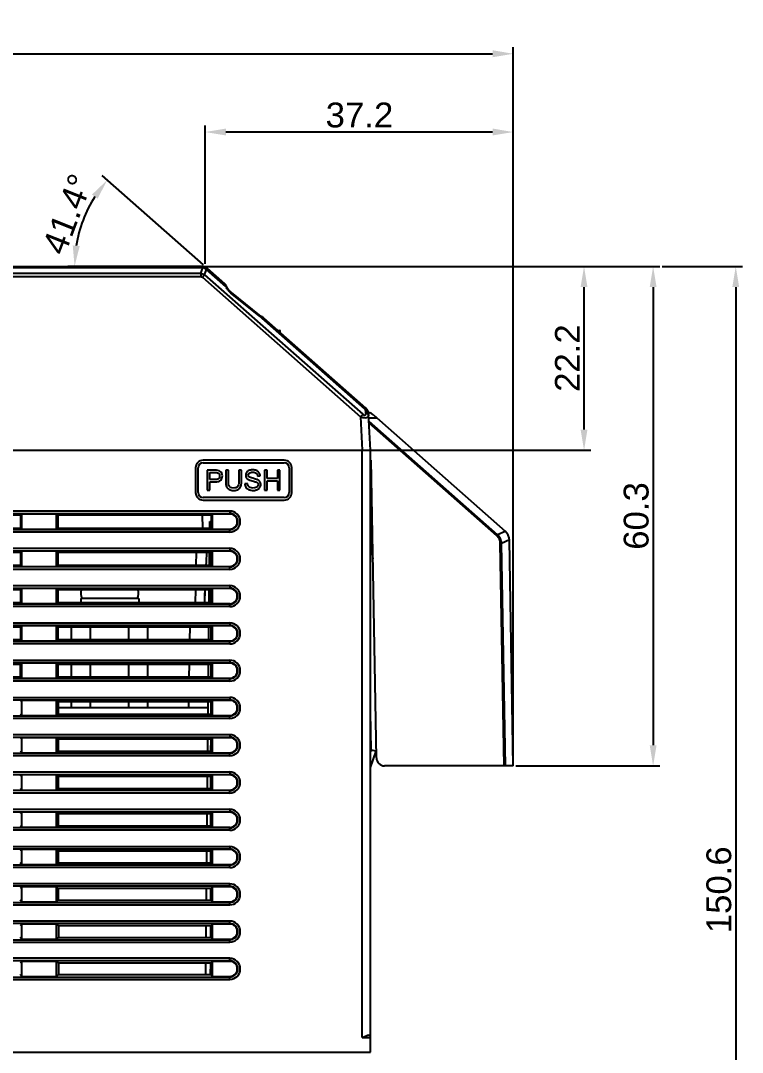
# Model space of a CAD drawing. Header units: millimetres. Extents: x 509 to 2357, y -197 to 647.
# Drawn here: x 2110.2 to 2197.4, y -30.8 to 93.7 of the extents above; entities that cross this region are included whole.
import ezdxf

# ---------------------------------------------------------------- set-up
doc = ezdxf.new("R2010")
doc.units = ezdxf.units.MM
doc.header["$PDMODE"] = 3
doc.header["$PDSIZE"] = 0.7
doc.layers.get('Defpoints').update_dxf_attribs({"linetype": 'CONTINUOUS'})
for name, color, linetype in [('2EDGK-7_5-02DXF_CONTINUOUS_LINE', 7, 'CONTINUOUS'), ('CASE_BODY_55DXF_CONTINUOUS_LINE', 7, 'CONTINUOUS'), ('COVER_TERMINDXF_CONTINUOUS_LINE', 7, 'CONTINUOUS'), ('COVER_TOP_55DXF_CONTINUOUS_LINE', 7, 'CONTINUOUS'), ('Dim', 1, 'CONTINUOUS'), ('PH_M4X15_DXF_CONTINUOUS_LINE', 7, 'CONTINUOUS'), ('S_WASHER_M4_DXF_CONTINUOUS_LINE', 7, 'CONTINUOUS'), ('SUPPORT-M5M4DXF_CONTINUOUS_LINE', 7, 'CONTINUOUS')]:
    doc.layers.add(name, color=color, linetype=linetype)
doc.styles.add('OMI-1', font='arial.ttf', dxfattribs={"oblique": 1, "height": 3})
doc.dimstyles.new('1', dxfattribs={"dimtxt": 5, "dimasz": 2.5, "dimexe": 0.8, "dimexo": 0.3, "dimgap": 0.5, "dimtad": 1, "dimtoh": 1, "dimdec": 1, "dimzin": 0, "dimdsep": 46, "dimtxsty": 'OMI-1', "dimcen": 0, "dimclrd": 256, "dimclre": 256, "dimclrt": 256, "dimadec": 0, "dimazin": 0, "dimtfac": 0.8, "dimtdec": 1, "dimtix": 1, "dimtmove": 0, "dimatfit": 3, "dimfxl": 1, "dimtolj": 1, "dimtzin": 0, "dimarcsym": 0})

# ---------------------------------------------------------------- blocks, each defined once
blk = doc.blocks.new('*D4110')
at = {"layer": 'Defpoints', "color": 0}
for p in [(2132.12, 64.05), (2178.25, 64.05), (2151.47, 41.85)]:
    blk.add_point(p, dxfattribs=at)
at = {"layer": 'Dim', "lineweight": -2}
for p, q in [((2132.42, 64.05), (2179.05, 64.05)), ((2178.25, 44.35), (2178.25, 61.55)), ((2151.77, 41.85), (2179.05, 41.85))]:
    blk.add_line(p, q, dxfattribs=at)
at = {"layer": 'Dim'}
for points in [[(2178.66, 61.55), (2177.83, 61.55), (2178.25, 64.05)], [(2177.83, 44.35), (2178.66, 44.35), (2178.25, 41.85)]]:
    blk.add_solid(points, dxfattribs=at)
at = {"layer": 'Dim', "insert": (2176.24, 52.95), "char_height": 3, "attachment_point": 5, "rotation": 90, "style": 'OMI-1'}
blk.add_mtext('\\A1;22.2', dxfattribs=at)
blk = doc.blocks.new('*D4111')
at = {"layer": 'Defpoints', "color": 0}
for p in [(2171.61, 64.05), (2169.71, 3.75), (2186.59, 3.75)]:
    blk.add_point(p, dxfattribs=at)
at = {"layer": 'Dim', "lineweight": -2}
for p, q in [((2171.91, 64.05), (2187.39, 64.05)), ((2186.59, 61.55), (2186.59, 6.25)), ((2170.01, 3.75), (2187.39, 3.75))]:
    blk.add_line(p, q, dxfattribs=at)
at = {"layer": 'Dim'}
for points in [[(2187.01, 61.55), (2186.18, 61.55), (2186.59, 64.05)], [(2186.18, 6.25), (2187.01, 6.25), (2186.59, 3.75)]]:
    blk.add_solid(points, dxfattribs=at)
at = {"layer": 'Dim', "insert": (2184.56, 33.9), "char_height": 3, "attachment_point": 5, "rotation": 90, "style": 'OMI-1'}
blk.add_mtext('\\A1;60.3', dxfattribs=at)
blk = doc.blocks.new('*D4112')
at = {"layer": 'Defpoints', "color": 0}
for p in [(2187.39, 64.05), (2187.39, -86.5), (2196.57, -86.5)]:
    blk.add_point(p, dxfattribs=at)
at = {"layer": 'Dim', "lineweight": -2}
for p, q in [((2187.69, 64.05), (2197.37, 64.05)), ((2196.57, 61.55), (2196.57, -84)), ((2187.69, -86.5), (2197.37, -86.5))]:
    blk.add_line(p, q, dxfattribs=at)
at = {"layer": 'Dim'}
for points in [[(2196.98, 61.55), (2196.15, 61.55), (2196.57, 64.05)], [(2196.15, -84), (2196.98, -84), (2196.57, -86.5)]]:
    blk.add_solid(points, dxfattribs=at)
at = {"layer": 'Dim', "insert": (2194.54, -11.22), "char_height": 3, "attachment_point": 5, "rotation": 90, "style": 'OMI-1'}
blk.add_mtext('\\A1;150.6', dxfattribs=at)
blk = doc.blocks.new('*D4126')
at = {"layer": 'Defpoints', "color": 0}
for p in [(2169.71, 89.72), (1978.17, 41.85), (2169.71, 3.75)]:
    blk.add_point(p, dxfattribs=at)
at = {"layer": 'Dim', "lineweight": -2}
for p, q in [((1978.17, 42.15), (1978.17, 90.52)), ((1980.67, 89.72), (2167.21, 89.72)), ((2169.71, 4.05), (2169.71, 90.52))]:
    blk.add_line(p, q, dxfattribs=at)
at = {"layer": 'Dim'}
for points in [[(1980.67, 90.14), (1980.67, 89.3), (1978.17, 89.72)], [(2167.21, 89.3), (2167.21, 90.14), (2169.71, 89.72)]]:
    blk.add_solid(points, dxfattribs=at)
at = {"layer": 'Dim', "insert": (2073.94, 91.75), "char_height": 3, "attachment_point": 5, "style": 'OMI-1'}
blk.add_mtext('\\A1;191.5', dxfattribs=at)
blk = doc.blocks.new('*D4128')
at = {"layer": 'Defpoints', "color": 0}
for p in [(2118.53, 71.36), (2132.78, 63.8), (2141.28, 64.05), (2177.69, 64.05), (2151.9, 46.93)]:
    blk.add_point(p, dxfattribs=at)
at = {"layer": 'Dim', "lineweight": -2}
for p, q in [((2132.28, 64.25), (2120.08, 75.01)), ((2132.2, 64.05), (2115.93, 64.05))]:
    blk.add_line(p, q, dxfattribs=at)
blk.add_arc((2132.5, 64.05), 15.77, 147.6676, 170.9064, dxfattribs=at)
at = {"layer": 'Dim'}
for points in [[(2119.51, 72.23), (2118.84, 72.73), (2120.68, 74.48)], [(2116.51, 66.58), (2117.35, 66.51), (2116.73, 64.05)]]:
    blk.add_solid(points, dxfattribs=at)
at = {"layer": 'Dim', "insert": (2115.86, 70.34), "char_height": 3, "attachment_point": 5, "rotation": 69.287, "style": 'OMI-1'}
blk.add_mtext('\\A1;41.4%%d', dxfattribs=at)
blk = doc.blocks.new('*D4129')
at = {"layer": 'Defpoints', "color": 0}
for p in [(2132.5, 80.27), (2169.71, 76.85), (2132.5, 64.05)]:
    blk.add_point(p, dxfattribs=at)
at = {"layer": 'Dim', "lineweight": -2}
for p, q in [((2132.5, 64.35), (2132.5, 81.07)), ((2169.71, 77.15), (2169.71, 81.07)), ((2167.21, 80.27), (2135, 80.27))]:
    blk.add_line(p, q, dxfattribs=at)
at = {"layer": 'Dim'}
for points in [[(2135, 80.69), (2135, 79.86), (2132.5, 80.27)], [(2167.21, 79.86), (2167.21, 80.69), (2169.71, 80.27)]]:
    blk.add_solid(points, dxfattribs=at)
at = {"layer": 'Dim', "insert": (2151.1, 82.31), "char_height": 3, "attachment_point": 5, "style": 'OMI-1'}
blk.add_mtext('\\A1;37.2', dxfattribs=at)

msp = doc.modelspace()

# ---------------------------------------------------------------- linework, layer by layer
at = {"layer": '2EDGK-7_5-02DXF_CONTINUOUS_LINE', "color": 7, "linetype": 'Continuous'}
for p, q in [((2141.24, 56.36), (2141.49, 56.31)), ((2141.57, 56.05), (2141.57, 56.22))]:
    msp.add_line(p, q, dxfattribs=at)
msp.add_arc((2141.47, 56.22), 0.1, 0, 80, dxfattribs=at)
at = {"layer": 'CASE_BODY_55DXF_CONTINUOUS_LINE', "color": 7, "linetype": 'Continuous'}
for p, q in [((1978.47, 41.85), (2152.47, 41.85)), ((2151.47, -29.05), (2151.47, 41.85)), ((2152.47, -30.8), (2152.47, 41.85)), ((2142.05, 40.65), (2132.25, 40.65)), ((2132.25, 40.35), (2142.05, 40.35)), ((2131.35, 39.75), (2131.35, 36.75)), ((2131.65, 36.75), (2131.65, 39.75)), ((2133.65, 39.45), (2132.75, 39.45)), ((2132.75, 39.45), (2132.75, 37.05)), ((2133.07, 39.17), (2133.68, 39.17)), ((2133.07, 38.31), (2133.07, 39.17)), ((2135.31, 39.45), (2134.99, 39.45)), ((2134.99, 39.45), (2134.99, 38.06)), ((2135.31, 38.07), (2135.31, 39.45)), ((2136.88, 39.45), (2136.56, 39.45)), ((2136.56, 39.45), (2136.56, 38.07)), ((2136.88, 38.06), (2136.88, 39.45)), ((2138.83, 38.75), (2139.14, 38.77)), ((2139.97, 39.45), (2139.65, 39.45)), ((2139.65, 39.45), (2139.65, 37.05)), ((2139.97, 38.46), (2139.97, 39.45)), ((2141.53, 39.45), (2141.22, 39.45)), ((2141.22, 39.45), (2141.22, 38.46)), ((2141.53, 37.05), (2141.53, 39.45)), ((2142.65, 39.75), (2142.65, 36.75)), ((2142.95, 36.75), (2142.95, 39.75)), ((2133.69, 38.31), (2133.07, 38.31)), ((2133.07, 38.03), (2133.68, 38.03)), ((2133.07, 37.05), (2133.07, 38.03)), ((2137.6, 37.85), (2137.3, 37.82)), ((2141.22, 38.46), (2139.97, 38.46)), ((2139.97, 38.18), (2141.22, 38.18)), ((2139.97, 37.05), (2139.97, 38.18)), ((2141.22, 38.18), (2141.22, 37.05)), ((2142.05, 36.15), (2132.25, 36.15)), ((2132.75, 37.05), (2133.07, 37.05)), ((2139.65, 37.05), (2139.97, 37.05)), ((2141.22, 37.05), (2141.53, 37.05)), ((2132.25, 35.85), (2142.05, 35.85)), ((2020.47, 34.53), (2135.47, 34.53)), ((2020.47, 34.23), (2135.47, 34.23)), ((2110.25, 34.03), (2091.69, 34.03)), ((2110.38, 34.16), (2110.25, 34.03)), ((2110.25, 32.47), (2110.25, 34.03)), ((2110.38, 32.34), (2110.38, 34.16)), ((2114.56, 34.16), (2110.38, 34.16)), ((2114.56, 32.34), (2114.56, 34.16)), ((2114.56, 34.16), (2114.69, 34.03)), ((2114.69, 34.03), (2114.69, 32.47)), ((2133.25, 34.03), (2114.69, 34.03)), ((2133.38, 34.16), (2133.25, 34.03)), ((2133.25, 32.47), (2133.25, 34.03)), ((2135.47, 34.16), (2133.38, 34.16)), ((2133.38, 32.34), (2133.38, 34.16)), ((2135.47, 34.53), (2135.47, 34.16)), ((2091.69, 32.47), (2110.25, 32.47)), ((2110.38, 32.34), (2110.25, 32.47)), ((2114.56, 32.34), (2114.69, 32.47)), ((2114.69, 32.47), (2133.25, 32.47)), ((2133.05, 33.25), (2133.25, 33.25)), ((2133.05, 32.48), (2133.05, 33.25)), ((2133.38, 32.34), (2133.25, 32.47)), ((2135.47, 32.27), (2020.47, 32.27)), ((2135.47, 31.98), (2020.47, 31.98)), ((2110.38, 32.34), (2114.56, 32.34)), ((2133.38, 32.34), (2135.47, 32.34)), ((2135.47, 31.98), (2135.47, 32.34)), ((2020.47, 30.03), (2135.47, 30.03)), ((2135.47, 30.03), (2135.47, 29.66)), ((2152.47, 30.75), (2152.68, 30.75)), ((2152.47, 30.75), (2152.75, 28.75)), ((2152.69, 29.2), (2152.68, 30.75)), ((2020.47, 29.73), (2135.47, 29.73)), ((2110.24, 29.52), (2091.7, 29.52)), ((2110.38, 29.66), (2110.24, 29.52)), ((2110.24, 27.98), (2110.24, 29.52)), ((2110.38, 27.84), (2110.38, 29.66)), ((2114.56, 29.66), (2110.38, 29.66)), ((2114.56, 27.84), (2114.56, 29.66)), ((2114.56, 29.66), (2114.7, 29.52)), ((2114.7, 29.52), (2114.7, 27.98)), ((2133.24, 29.52), (2114.7, 29.52)), ((2131.4, 29.52), (2131.37, 27.98)), ((2133.01, 27.98), (2133.02, 29.52)), ((2133.38, 29.66), (2133.24, 29.52)), ((2133.24, 27.98), (2133.24, 29.52)), ((2135.47, 29.66), (2133.38, 29.66)), ((2133.38, 27.84), (2133.38, 29.66)), ((2135.47, 27.77), (2020.47, 27.77)), ((2135.47, 27.48), (2020.47, 27.48)), ((2091.7, 27.98), (2110.24, 27.98)), ((2110.38, 27.84), (2110.24, 27.98)), ((2110.38, 27.84), (2114.56, 27.84)), ((2114.56, 27.84), (2114.7, 27.98)), ((2114.7, 27.98), (2133.24, 27.98)), ((2133.38, 27.84), (2133.24, 27.98)), ((2133.38, 27.84), (2135.47, 27.84)), ((2135.47, 27.48), (2135.47, 27.84)), ((2020.47, 25.53), (2135.47, 25.53)), ((2020.47, 25.23), (2135.47, 25.23)), ((2110.23, 25.01), (2091.71, 25.01)), ((2110.38, 25.16), (2110.23, 25.01)), ((2110.23, 23.49), (2110.23, 25.01)), ((2110.38, 23.34), (2110.38, 25.16)), ((2114.56, 25.16), (2110.38, 25.16)), ((2114.56, 23.34), (2114.56, 25.16)), ((2114.56, 25.16), (2114.71, 25.01)), ((2114.71, 25.01), (2114.71, 23.49)), ((2133.23, 25.01), (2114.71, 25.01)), ((2131.32, 25.01), (2131.29, 23.49)), ((2132.46, 25.01), (2132.4, 23.49)), ((2132.97, 23.49), (2132.98, 25.02)), ((2133.38, 25.16), (2133.23, 25.01)), ((2133.23, 23.49), (2133.23, 25.01)), ((2135.47, 25.16), (2133.38, 25.16)), ((2133.38, 23.34), (2133.38, 25.16)), ((2135.47, 25.53), (2135.47, 25.16)), ((2135.47, 23.27), (2020.47, 23.27)), ((2135.47, 22.98), (2020.47, 22.98)), ((2091.71, 23.49), (2110.23, 23.49)), ((2110.38, 23.34), (2110.23, 23.49)), ((2110.38, 23.34), (2114.56, 23.34)), ((2114.56, 23.34), (2114.71, 23.49)), ((2114.71, 23.49), (2133.23, 23.49)), ((2133.38, 23.34), (2133.23, 23.49)), ((2133.38, 23.34), (2135.47, 23.34)), ((2135.47, 22.98), (2135.47, 23.34)), ((2020.47, 21.03), (2135.47, 21.03)), ((2020.47, 20.73), (2135.47, 20.73)), ((2110.23, 20.51), (2091.71, 20.51)), ((2110.38, 20.66), (2110.23, 20.51)), ((2110.23, 19), (2110.23, 20.51)), ((2114.56, 20.66), (2110.38, 20.66)), ((2110.38, 18.84), (2110.38, 20.66)), ((2114.56, 18.84), (2114.56, 20.66)), ((2114.56, 20.66), (2114.71, 20.51)), ((2133.23, 20.51), (2114.71, 20.51)), ((2114.71, 20.51), (2114.72, 19)), ((2130.64, 20.51), (2130.61, 19)), ((2132.93, 19), (2132.94, 20.51)), ((2133.38, 20.66), (2133.23, 20.51)), ((2133.23, 19), (2133.23, 20.51)), ((2135.47, 20.66), (2133.38, 20.66)), ((2133.38, 18.84), (2133.38, 20.66)), ((2135.47, 21.03), (2135.47, 20.66)), ((2135.47, 18.77), (2020.47, 18.77)), ((2091.72, 19), (2110.23, 19)), ((2110.38, 18.84), (2110.23, 19)), ((2110.38, 18.84), (2114.56, 18.84)), ((2114.56, 18.84), (2114.72, 19)), ((2114.72, 19), (2133.23, 19)), ((2133.38, 18.84), (2133.23, 19)), ((2133.38, 18.84), (2135.47, 18.84)), ((2135.47, 18.48), (2135.47, 18.84)), ((2135.47, 18.48), (2020.47, 18.48)), ((2020.47, 16.53), (2135.47, 16.53)), ((2020.47, 16.23), (2135.47, 16.23)), ((2135.47, 16.53), (2135.47, 16.16)), ((2110.22, 16), (2091.72, 16)), ((2110.38, 16.16), (2110.22, 16)), ((2110.22, 14.5), (2110.22, 16)), ((2114.56, 16.16), (2110.38, 16.16)), ((2110.38, 14.34), (2110.38, 16.16)), ((2114.56, 14.34), (2114.56, 16.16)), ((2114.56, 16.16), (2114.72, 16)), ((2133.22, 16), (2114.72, 16)), ((2114.72, 16), (2114.72, 14.5)), ((2130.56, 16), (2130.54, 14.5)), ((2132.89, 14.5), (2132.9, 16)), ((2133.38, 16.16), (2133.22, 16)), ((2133.22, 14.5), (2133.22, 16)), ((2135.47, 16.16), (2133.38, 16.16)), ((2133.38, 14.34), (2133.38, 16.16)), ((2135.47, 14.27), (2020.47, 14.27)), ((2135.47, 13.98), (2020.47, 13.98)), ((2091.72, 14.5), (2110.22, 14.5)), ((2110.38, 14.34), (2110.22, 14.5)), ((2110.38, 14.34), (2114.56, 14.34)), ((2114.56, 14.34), (2114.72, 14.5)), ((2114.72, 14.5), (2133.22, 14.5)), ((2133.38, 14.34), (2133.22, 14.5)), ((2133.38, 14.34), (2135.47, 14.34)), ((2135.47, 13.98), (2135.47, 14.34)), ((2020.47, 12.03), (2135.47, 12.03)), ((2020.47, 11.73), (2135.47, 11.73)), ((2110.38, 11.66), (2110.21, 11.49)), ((2114.56, 11.66), (2110.38, 11.66)), ((2110.38, 9.84), (2110.38, 11.66)), ((2114.56, 9.84), (2114.56, 11.66)), ((2114.56, 11.66), (2114.73, 11.49)), ((2133.21, 11.49), (2114.73, 11.49)), ((2114.73, 11.49), (2114.73, 10.01)), ((2130.48, 11.49), (2130.47, 10.75)), ((2132.85, 10.01), (2132.86, 11.5)), ((2133.38, 11.66), (2133.21, 11.49)), ((2133.21, 10.01), (2133.21, 11.49)), ((2135.47, 11.66), (2133.38, 11.66)), ((2133.38, 9.84), (2133.38, 11.66)), ((2135.47, 12.03), (2135.47, 11.66)), ((2110.38, 9.84), (2110.21, 10.01)), ((2114.56, 9.84), (2114.73, 10.01)), ((2132.86, 10.75), (2114.73, 10.75)), ((2114.73, 10.01), (2133.21, 10.01)), ((2133.38, 9.84), (2133.21, 10.01)), ((2152.55, 5.64), (2152.47, 10.28)), ((2135.47, 9.77), (2020.47, 9.77)), ((2135.47, 9.48), (2020.47, 9.48)), ((2110.38, 9.84), (2114.56, 9.84)), ((2133.38, 9.84), (2135.47, 9.84)), ((2135.47, 9.48), (2135.47, 9.84)), ((2020.47, 7.53), (2135.47, 7.53)), ((2135.47, 7.53), (2135.47, 7.16)), ((2020.47, 7.23), (2135.47, 7.23)), ((2110.38, 7.16), (2110.21, 6.99)), ((2114.56, 7.16), (2110.38, 7.16)), ((2110.38, 5.34), (2110.38, 7.16)), ((2114.56, 5.34), (2114.56, 7.16)), ((2114.56, 7.16), (2114.73, 6.99)), ((2133.21, 6.99), (2114.73, 6.99)), ((2114.73, 6.99), (2114.74, 5.52)), ((2132.81, 5.52), (2132.82, 6.99)), ((2133.2, 5.52), (2133.21, 6.99)), ((2133.38, 7.16), (2133.21, 6.99)), ((2135.47, 7.16), (2133.38, 7.16)), ((2133.38, 5.34), (2133.38, 7.16)), ((2135.47, 5.27), (2020.47, 5.27)), ((2110.38, 5.34), (2110.2, 5.52)), ((2110.38, 5.34), (2114.56, 5.34)), ((2114.56, 5.34), (2114.74, 5.52)), ((2114.74, 5.52), (2133.2, 5.52)), ((2133.38, 5.34), (2133.2, 5.52)), ((2133.38, 5.34), (2135.47, 5.34)), ((2135.47, 4.98), (2135.47, 5.34)), ((2152.47, 5.41), (2152.55, 5.64)), ((2152.47, 3.55), (2153.15, 5.55)), ((2153.15, 5.55), (2152.55, 5.64)), ((2153.15, 5.55), (2153.15, 5.55)), ((2135.47, 4.98), (2020.47, 4.98)), ((2020.47, 3.03), (2135.47, 3.03)), ((2020.47, 2.73), (2135.47, 2.73)), ((2110.38, 2.66), (2110.2, 2.48)), ((2114.56, 2.66), (2110.38, 2.66)), ((2110.38, 0.84), (2110.38, 2.66)), ((2114.56, 0.84), (2114.56, 2.66)), ((2114.56, 2.66), (2114.74, 2.48)), ((2133.38, 2.66), (2133.2, 2.48)), ((2135.47, 2.66), (2133.38, 2.66)), ((2133.38, 0.84), (2133.38, 2.66)), ((2135.47, 3.03), (2135.47, 2.66)), ((2133.2, 2.48), (2114.74, 2.48)), ((2114.74, 2.48), (2114.74, 1.02)), ((2132.77, 1.03), (2132.79, 2.48)), ((2133.2, 1.02), (2133.2, 2.48)), ((2135.47, 0.77), (2020.47, 0.77)), ((2135.47, 0.48), (2020.47, 0.48)), ((2110.38, 0.84), (2110.2, 1.02)), ((2110.38, 0.84), (2114.56, 0.84)), ((2114.56, 0.84), (2114.74, 1.02)), ((2114.74, 1.02), (2133.2, 1.02)), ((2133.38, 0.84), (2133.2, 1.02)), ((2133.38, 0.84), (2135.47, 0.84)), ((2135.47, 0.48), (2135.47, 0.84)), ((2020.47, -1.47), (2135.47, -1.47)), ((2020.47, -1.77), (2135.47, -1.77)), ((2110.38, -1.84), (2110.19, -2.03)), ((2114.56, -1.84), (2110.38, -1.84)), ((2110.38, -3.66), (2110.38, -1.84)), ((2114.56, -3.66), (2114.56, -1.84)), ((2114.56, -1.84), (2114.75, -2.03)), ((2133.19, -2.03), (2114.75, -2.03)), ((2114.75, -2.03), (2114.75, -3.47)), ((2132.73, -3.47), (2132.75, -2.02)), ((2133.38, -1.84), (2133.19, -2.03)), ((2133.19, -3.47), (2133.19, -2.03)), ((2135.47, -1.84), (2133.38, -1.84)), ((2133.38, -3.66), (2133.38, -1.84)), ((2135.47, -1.47), (2135.47, -1.84)), ((2135.47, -3.73), (2020.47, -3.73)), ((2110.38, -3.66), (2110.19, -3.47)), ((2110.38, -3.66), (2114.56, -3.66)), ((2114.56, -3.66), (2114.75, -3.47)), ((2114.75, -3.47), (2133.19, -3.47)), ((2133.38, -3.66), (2133.19, -3.47)), ((2133.38, -3.66), (2135.47, -3.66)), ((2135.47, -4.02), (2135.47, -3.66)), ((2135.47, -4.02), (2020.47, -4.02)), ((2020.47, -5.97), (2135.47, -5.97)), ((2135.47, -5.97), (2135.47, -6.34)), ((2020.47, -6.27), (2135.47, -6.27)), ((2110.38, -6.34), (2110.19, -6.53)), ((2114.56, -6.34), (2110.38, -6.34)), ((2110.38, -8.16), (2110.38, -6.34)), ((2114.56, -8.16), (2114.56, -6.34)), ((2114.56, -6.34), (2114.75, -6.53)), ((2133.19, -6.53), (2114.75, -6.53)), ((2114.75, -6.53), (2114.76, -7.96)), ((2132.69, -7.96), (2132.71, -6.53)), ((2133.18, -7.96), (2133.19, -6.53)), ((2133.38, -6.34), (2133.19, -6.53)), ((2135.47, -6.34), (2133.38, -6.34)), ((2133.38, -8.16), (2133.38, -6.34)), ((2135.47, -8.23), (2020.47, -8.23)), ((2135.47, -8.52), (2020.47, -8.52)), ((2110.38, -8.16), (2110.18, -7.96)), ((2110.38, -8.16), (2114.56, -8.16)), ((2114.56, -8.16), (2114.76, -7.96)), ((2114.76, -7.96), (2133.18, -7.96)), ((2133.38, -8.16), (2133.18, -7.96)), ((2133.38, -8.16), (2135.47, -8.16)), ((2135.47, -8.52), (2135.47, -8.16)), ((2135.47, -10.47), (1995.47, -10.47)), ((2135.47, -10.77), (1995.47, -10.77)), ((2110.38, -10.84), (2110.18, -11.04)), ((2114.56, -10.84), (2110.38, -10.84)), ((2110.38, -12.66), (2110.38, -10.84)), ((2114.56, -10.84), (2114.76, -11.04)), ((2114.56, -12.66), (2114.56, -10.84)), ((2133.18, -11.04), (2114.76, -11.04)), ((2114.76, -11.04), (2114.76, -12.46)), ((2132.65, -12.46), (2132.67, -11.04)), ((2133.38, -10.84), (2133.18, -11.04)), ((2133.18, -12.46), (2133.18, -11.04)), ((2135.47, -10.84), (2133.38, -10.84)), ((2133.38, -12.66), (2133.38, -10.84)), ((2135.47, -10.84), (2135.47, -10.47)), ((1995.47, -12.73), (2135.47, -12.73)), ((1995.47, -13.02), (2135.47, -13.02)), ((2110.38, -12.66), (2110.18, -12.46)), ((2110.38, -12.66), (2114.56, -12.66)), ((2114.56, -12.66), (2114.76, -12.46)), ((2114.76, -12.46), (2133.18, -12.46)), ((2133.38, -12.66), (2133.18, -12.46)), ((2133.38, -12.66), (2135.47, -12.66)), ((2135.47, -13.02), (2135.47, -12.66)), ((2135.47, -14.97), (1995.47, -14.97)), ((2135.47, -15.27), (1995.47, -15.27)), ((2110.38, -15.34), (2110.17, -15.55)), ((2114.56, -15.34), (2110.38, -15.34)), ((2110.38, -17.16), (2110.38, -15.34)), ((2114.56, -15.34), (2114.77, -15.55)), ((2114.56, -17.16), (2114.56, -15.34)), ((2133.17, -15.55), (2114.77, -15.55)), ((2114.77, -15.55), (2114.77, -16.95)), ((2132.62, -16.95), (2132.63, -15.55)), ((2133.38, -15.34), (2133.17, -15.55)), ((2133.17, -16.95), (2133.17, -15.55)), ((2135.47, -15.34), (2133.38, -15.34)), ((2133.38, -17.16), (2133.38, -15.34)), ((2135.47, -15.34), (2135.47, -14.97)), ((1995.47, -17.23), (2135.47, -17.23)), ((2110.38, -17.16), (2110.17, -16.95)), ((2110.38, -17.16), (2114.56, -17.16)), ((2114.56, -17.16), (2114.77, -16.95)), ((2114.77, -16.95), (2133.17, -16.95)), ((2133.38, -17.16), (2133.17, -16.95)), ((2133.38, -17.16), (2135.47, -17.16)), ((2135.47, -17.52), (2135.47, -17.16)), ((1995.47, -17.52), (2135.47, -17.52)), ((2135.47, -19.47), (1995.47, -19.47)), ((2135.47, -19.77), (1995.47, -19.77)), ((2110.38, -19.84), (2110.17, -20.05)), ((2114.56, -19.84), (2110.38, -19.84)), ((2110.38, -21.66), (2110.38, -19.84)), ((2114.56, -19.84), (2114.77, -20.05)), ((2114.56, -21.66), (2114.56, -19.84)), ((2133.38, -19.84), (2133.17, -20.05)), ((2135.47, -19.84), (2133.38, -19.84)), ((2133.38, -21.66), (2133.38, -19.84)), ((2135.47, -19.84), (2135.47, -19.47)), ((2133.17, -20.05), (2114.77, -20.05)), ((2114.77, -20.05), (2114.78, -21.44)), ((2132.58, -21.44), (2132.59, -20.05)), ((2133.16, -21.44), (2133.17, -20.05)), ((1995.47, -21.73), (2135.47, -21.73)), ((1995.47, -22.02), (2135.47, -22.02)), ((2110.38, -21.66), (2110.16, -21.44)), ((2110.38, -21.66), (2114.56, -21.66)), ((2114.56, -21.66), (2114.78, -21.44)), ((2114.78, -21.44), (2133.16, -21.44)), ((2133.38, -21.66), (2133.16, -21.44)), ((2133.38, -21.66), (2135.47, -21.66)), ((2135.47, -22.02), (2135.47, -21.66)), ((2151.47, -29.05), (2152.47, -29.05)), ((1978.47, -30.8), (2152.47, -30.8))]:
    msp.add_line(p, q, dxfattribs=at)
for points in [[(2132.46, 25.01), (2132.43, 24.34), (2132.4, 23.49)], [(2152.78, 5.61), (2152.71, 5.62), (2152.63, 5.63), (2152.55, 5.64)]]:
    msp.add_lwpolyline(points, dxfattribs=at)
for centre, radius, start, end in [((2132.25, 39.75), 0.9, 90, 180), ((2132.25, 39.75), 0.6, 90, 180), ((2142.05, 39.75), 0.9, 0, 90), ((2142.05, 39.75), 0.6, 0, 90), ((2132.25, 36.75), 0.9, 180, 270), ((2132.25, 36.75), 0.6, 180, 270), ((2142.05, 36.75), 0.9, 270, 0), ((2142.05, 36.75), 0.6, 270, 0), ((2135.47, 33.25), 1.27, 270, 90), ((2135.47, 33.25), 0.976, 270, 90), ((2135.47, 33.25), 0.913, 270, 90), ((2135.47, 28.75), 1.27, 270, 90), ((2135.47, 28.75), 0.976, 270, 90), ((2135.47, 28.75), 0.913, 270, 90), ((2135.47, 24.25), 1.27, 270, 90), ((2135.47, 24.25), 0.976, 270, 90), ((2135.47, 24.25), 0.913, 270, 90), ((2135.47, 19.75), 1.27, 270, 90), ((2135.47, 19.75), 0.976, 270, 90), ((2135.47, 19.75), 0.913, 270, 90), ((2135.47, 15.25), 1.27, 270, 90), ((2135.47, 15.25), 0.976, 270, 90), ((2135.47, 15.25), 0.913, 270, 90), ((2135.47, 10.75), 1.27, 270, 90), ((2135.47, 10.75), 0.976, 270, 90), ((2135.47, 10.75), 0.913, 270, 90), ((2135.47, 6.25), 1.27, 270, 90), ((2135.47, 6.25), 0.976, 270, 90), ((2135.47, 6.25), 0.913, 270, 90), ((2135.47, 1.75), 1.27, 270, 90), ((2135.47, 1.75), 0.976, 270, 90), ((2135.47, 1.75), 0.913, 270, 90), ((2135.47, -2.75), 1.27, 270, 90), ((2135.47, -2.75), 0.976, 270, 90), ((2135.47, -2.75), 0.913, 270, 90), ((2135.47, -7.25), 1.27, 270, 90), ((2135.47, -7.25), 0.976, 270, 90), ((2135.47, -7.25), 0.913, 270, 90), ((2135.47, -11.75), 1.27, 270, 90), ((2135.47, -11.75), 0.976, 270, 90), ((2135.47, -11.75), 0.913, 270, 90), ((2135.47, -16.25), 1.27, 270, 90), ((2135.47, -16.25), 0.976, 270, 90), ((2135.47, -16.25), 0.913, 270, 90), ((2135.47, -20.75), 1.27, 270, 90), ((2135.47, -20.75), 0.976, 270, 90), ((2135.47, -20.75), 0.913, 270, 90), ((2152.17, -29.05), 0.3, 0, 88.6426)]:
    msp.add_arc(centre, radius, start, end, dxfattribs=at)
for points in [[(2134.02, 39.43), (2133.93, 39.44), (2133.81, 39.45), (2133.65, 39.45)], [(2133.68, 39.17), (2133.82, 39.17), (2133.92, 39.16), (2133.98, 39.14)], [(2133.98, 39.14), (2134.06, 39.12), (2134.12, 39.08), (2134.18, 39)], [(2134.31, 39.31), (2134.23, 39.37), (2134.14, 39.41), (2134.02, 39.43)], [(2134.25, 38.75), (2134.25, 38.61), (2134.21, 38.5), (2134.12, 38.42)], [(2134.18, 39), (2134.23, 38.93), (2134.25, 38.85), (2134.25, 38.75)], [(2134.51, 39.08), (2134.46, 39.18), (2134.39, 39.26), (2134.31, 39.31)], [(2134.38, 38.24), (2134.51, 38.38), (2134.58, 38.55), (2134.58, 38.76)], [(2134.58, 38.76), (2134.58, 38.87), (2134.56, 38.98), (2134.51, 39.08)], [(2137.49, 39.17), (2137.42, 39.06), (2137.39, 38.95), (2137.39, 38.83)], [(2137.39, 38.83), (2137.39, 38.72), (2137.42, 38.62), (2137.47, 38.53)], [(2137.79, 39.41), (2137.66, 39.35), (2137.56, 39.27), (2137.49, 39.17)], [(2137.69, 38.85), (2137.69, 38.95), (2137.74, 39.03), (2137.83, 39.1)], [(2137.79, 38.64), (2137.73, 38.69), (2137.69, 38.76), (2137.69, 38.85)], [(2138.23, 39.49), (2138.07, 39.49), (2137.92, 39.46), (2137.79, 39.41)], [(2138.27, 38.47), (2138.01, 38.53), (2137.85, 38.58), (2137.79, 38.64)], [(2137.83, 39.1), (2137.91, 39.18), (2138.05, 39.21), (2138.25, 39.21)], [(2138.7, 39.4), (2138.57, 39.46), (2138.41, 39.49), (2138.23, 39.49)], [(2138.25, 39.21), (2138.43, 39.21), (2138.57, 39.17), (2138.66, 39.09)], [(2138.66, 39.09), (2138.76, 39.02), (2138.81, 38.9), (2138.83, 38.75)], [(2139.02, 39.15), (2138.94, 39.26), (2138.84, 39.35), (2138.7, 39.4)], [(2139.14, 38.77), (2139.13, 38.92), (2139.09, 39.04), (2139.02, 39.15)], [(2133.68, 38.03), (2134.02, 38.03), (2134.25, 38.1), (2134.38, 38.24)], [(2134.12, 38.42), (2134.04, 38.35), (2133.89, 38.31), (2133.69, 38.31)], [(2134.99, 38.06), (2134.99, 37.81), (2135.02, 37.61), (2135.08, 37.46)], [(2135.08, 37.46), (2135.14, 37.31), (2135.24, 37.2), (2135.39, 37.13)], [(2135.36, 37.6), (2135.32, 37.7), (2135.31, 37.86), (2135.31, 38.07)], [(2135.56, 37.38), (2135.47, 37.43), (2135.4, 37.51), (2135.36, 37.6)], [(2135.91, 37.3), (2135.77, 37.3), (2135.66, 37.32), (2135.56, 37.38)], [(2136.41, 37.45), (2136.31, 37.35), (2136.14, 37.3), (2135.91, 37.3)], [(2136.56, 38.07), (2136.56, 37.76), (2136.51, 37.56), (2136.41, 37.45)], [(2136.5, 37.14), (2136.64, 37.23), (2136.74, 37.35), (2136.79, 37.49)], [(2136.79, 37.49), (2136.85, 37.63), (2136.88, 37.82), (2136.88, 38.06)], [(2137.3, 37.82), (2137.3, 37.66), (2137.34, 37.52), (2137.43, 37.39)], [(2137.43, 37.39), (2137.51, 37.26), (2137.63, 37.17), (2137.77, 37.1)], [(2137.47, 38.53), (2137.53, 38.44), (2137.61, 38.37), (2137.73, 38.31)], [(2137.69, 37.55), (2137.64, 37.63), (2137.61, 37.73), (2137.6, 37.85)], [(2137.94, 37.36), (2137.83, 37.41), (2137.75, 37.47), (2137.69, 37.55)], [(2137.73, 38.31), (2137.82, 38.26), (2137.97, 38.21), (2138.19, 38.16)], [(2138.31, 37.29), (2138.17, 37.29), (2138.05, 37.32), (2137.94, 37.36)], [(2138.19, 38.16), (2138.41, 38.1), (2138.55, 38.07), (2138.62, 38.04)], [(2138.8, 38.31), (2138.7, 38.36), (2138.53, 38.41), (2138.27, 38.47)], [(2138.62, 38.04), (2138.72, 38), (2138.79, 37.95), (2138.84, 37.9)], [(2138.83, 37.5), (2138.79, 37.43), (2138.72, 37.38), (2138.63, 37.35)], [(2138.78, 37.1), (2138.92, 37.16), (2139.02, 37.25), (2139.1, 37.37)], [(2139.11, 38.07), (2139.04, 38.17), (2138.94, 38.25), (2138.8, 38.31)], [(2138.9, 37.7), (2138.9, 37.63), (2138.88, 37.56), (2138.83, 37.5)], [(2138.84, 37.9), (2138.88, 37.84), (2138.9, 37.78), (2138.9, 37.7)], [(2139.1, 37.37), (2139.17, 37.48), (2139.21, 37.6), (2139.21, 37.73)], [(2139.21, 37.73), (2139.21, 37.86), (2139.17, 37.97), (2139.11, 38.07)], [(2135.39, 37.13), (2135.53, 37.05), (2135.71, 37.01), (2135.94, 37.01)], [(2135.94, 37.01), (2136.17, 37.01), (2136.36, 37.05), (2136.5, 37.14)], [(2137.77, 37.1), (2137.92, 37.04), (2138.1, 37.01), (2138.32, 37.01)], [(2138.63, 37.35), (2138.53, 37.31), (2138.43, 37.29), (2138.31, 37.29)], [(2138.32, 37.01), (2138.49, 37.01), (2138.64, 37.04), (2138.78, 37.1)], [(2132.66, 29.52), (2132.64, 29.01), (2132.61, 28.49), (2132.59, 27.98)]]:
    msp.add_open_spline(points, degree=3, dxfattribs=at)
msp.add_open_spline([(2151.47, -29.05), (2151.59, -28.98), (2151.77, -28.88), (2152.01, -28.78), (2152.12, -28.75), (2152.18, -28.75)], degree=3, knots=[0, 0, 0, 0, 0.53839, 0.785562, 1, 1, 1, 1], dxfattribs=at)
at = {"layer": 'COVER_TERMINDXF_CONTINUOUS_LINE', "color": 7, "linetype": 'Continuous'}
for p, q in [((2152.27, 45.76), (2153.23, 45.76)), ((2167.81, 31.64), (2152.29, 45.33)), ((2167.71, 31.53), (2152.3, 45.14)), ((2152.87, 46.08), (2168.72, 32.09)), ((2152.54, 40.65), (2152.47, 40.65)), ((2153.17, 4.73), (2152.54, 40.65)), ((2168.74, 32.07), (2167.81, 31.64)), ((2168.61, 3.75), (2168.14, 30.6)), ((2169.23, 31.04), (2168.28, 30.6)), ((2168.75, 3.75), (2168.28, 30.6)), ((2169.71, 3.75), (2169.23, 30.99)), ((2169.71, 3.75), (2154.17, 3.75))]:
    msp.add_line(p, q, dxfattribs=at)
for centre, radius, start, end in [((2151.88, 44.95), 1.5, 48.5741, 77.0391), ((2167.73, 30.96), 1.5, 1, 48.5741), ((2154.17, 4.75), 1, 181, 270)]:
    msp.add_arc(centre, radius, start, end, dxfattribs=at)
for points, knots in [([(2167.71, 31.53), (2167.72, 31.54), (2167.75, 31.58), (2167.79, 31.61), (2167.81, 31.64)], [0, 0, 0, 0, 0.276487, 1, 1, 1, 1]), ([(2168.14, 30.6), (2168.14, 30.78), (2168.07, 31.13), (2167.85, 31.42), (2167.71, 31.53)], [0, 0, 0, 0, 0.499938, 1, 1, 1, 1]), ([(2168.28, 30.6), (2168.28, 30.8), (2168.19, 31.19), (2167.95, 31.51), (2167.81, 31.64)], [0, 0, 0, 0, 0.500016, 1, 1, 1, 1]), ([(2168.14, 30.6), (2168.16, 30.6), (2168.2, 30.6), (2168.25, 30.6), (2168.28, 30.6)], [0, 0, 0, 0, 0.275825, 1, 1, 1, 1])]:
    msp.add_open_spline(points, degree=3, knots=knots, dxfattribs=at)
at = {"layer": 'COVER_TOP_55DXF_CONTINUOUS_LINE', "color": 7, "linetype": 'Continuous'}
for p, q in [((2101.87, 64.05), (2132.12, 64.05)), ((2132.12, 63.89), (2103.39, 63.89)), ((2131.98, 63.22), (2132.22, 63.87)), ((2132.12, 63.89), (2132.12, 64.05)), ((2132.43, 63.05), (2132.67, 63.68)), ((2134.98, 61.64), (2132.67, 63.68)), ((2134.87, 61.96), (2132.78, 63.8)), ((2103.36, 63.22), (2131.98, 63.22)), ((2103.36, 62.82), (2131.98, 62.82)), ((2131.98, 63.22), (2131.98, 62.82)), ((2132.16, 62.75), (2151.26, 45.89)), ((2132.43, 63.05), (2151.54, 46.2)), ((2134.87, 61.96), (2134.87, 61.96)), ((2134.89, 61.94), (2134.87, 61.96)), ((2139.01, 58.08), (2135.61, 60.83)), ((2139.06, 58.15), (2135.66, 60.9)), ((2151.78, 46.81), (2139.01, 58.08)), ((2151.9, 46.93), (2139.59, 57.79)), ((2151.92, 46.38), (2151.92, 46.53)), ((2152.47, 41.85), (2152.24, 46.23)), ((2151.26, 45.89), (2151.47, 41.85)), ((1978.47, 41.85), (2152.47, 41.85)), ((2132.14, 34.03), (2132.17, 32.47))]:
    msp.add_line(p, q, dxfattribs=at)
for points in [[(2135, 61.8), (2134.99, 61.82), (2134.95, 61.87), (2134.92, 61.91), (2134.88, 61.95), (2134.87, 61.96)], [(2135.09, 61.64), (2135.06, 61.7), (2135.03, 61.76), (2135, 61.81), (2134.96, 61.85), (2134.93, 61.9), (2134.89, 61.94)], [(2135.66, 60.9), (2135.65, 60.9), (2135.61, 60.93), (2135.58, 60.97), (2135.54, 61), (2135.51, 61.04), (2135.47, 61.07), (2135.44, 61.11), (2135.41, 61.15), (2135.37, 61.19), (2135.34, 61.23), (2135.31, 61.28), (2135.28, 61.32), (2135.25, 61.37), (2135.22, 61.42), (2135.19, 61.47), (2135.16, 61.52), (2135.13, 61.57), (2135.09, 61.64)], [(2139.59, 57.79), (2139.55, 57.83), (2139.46, 57.89), (2139.37, 57.95), (2139.28, 58.01), (2139.18, 58.06), (2139.09, 58.13), (2139.06, 58.15)]]:
    msp.add_lwpolyline(points, dxfattribs=at)
for centre, radius, start, end in [((2132.12, 63.05), 1, 48.5741, 90), ((2132.12, 63.48), 0.402, 75.4969, 89.9708), ((2131.98, 62.71), 1.18, 75.8634, 78.1094), ((2131.97, 62.69), 1.21, 61.9317, 75.8488), ((2131.98, 62.72), 1.18, 54.4527, 61.8972), ((2137.79, 63.08), 3.16, 207.2313, 208.3204), ((2137.76, 63.06), 3.12, 208.3184, 210.4546), ((2137.03, 62.51), 2.2, 222.2455, 223.3944), ((2151.24, 46.18), 1, 3, 48.5741), ((2152.02, 46.07), 0.224, 3.0723, 14.1281)]:
    msp.add_arc(centre, radius, start, end, dxfattribs=at)
for points, knots in [([(2132.22, 63.87), (2132.24, 63.91), (2132.28, 63.97), (2132.33, 64.02), (2132.36, 64.02)], [0, 0, 0, 0, 0.631054, 1, 1, 1, 1]), ([(2132.36, 64.02), (2132.36, 64.02), (2132.37, 64.02), (2132.37, 64.02), (2132.37, 64.02)], [0, 0, 0, 0, 0.507082, 1, 1, 1, 1]), ([(2132.67, 63.68), (2132.69, 63.69), (2132.71, 63.72), (2132.75, 63.76), (2132.77, 63.78), (2132.77, 63.79), (2132.78, 63.8), (2132.78, 63.8), (2132.78, 63.8)], [0, 0, 0, 0, 0.425028, 0.740518, 0.853174, 0.934368, 0.983436, 1, 1, 1, 1]), ([(2132.43, 63.05), (2132.41, 63.03), (2132.32, 62.93), (2132.23, 62.83), (2132.16, 62.75)], [0, 0, 0, 0, 0.212823, 1, 1, 1, 1]), ([(2134.93, 61.84), (2134.93, 61.86), (2134.91, 61.9), (2134.89, 61.94), (2134.87, 61.96)], [0, 0, 0, 0, 0.305876, 1, 1, 1, 1]), ([(2134.98, 61.64), (2134.98, 61.65), (2134.97, 61.72), (2134.95, 61.79), (2134.93, 61.84)], [0, 0, 0, 0, 0.273264, 1, 1, 1, 1]), ([(2134.98, 61.64), (2135, 61.64), (2135.04, 61.64), (2135.1, 61.63), (2135.11, 61.61)], [0, 0, 0, 0, 0.338474, 1, 1, 1, 1]), ([(2135.4, 61.03), (2135.36, 61.07), (2135.24, 61.21), (2135.14, 61.36), (2135.07, 61.48)], [0, 0, 0, 0, 0.254677, 1, 1, 1, 1]), ([(2135.61, 60.83), (2135.62, 60.84), (2135.63, 60.85), (2135.65, 60.88), (2135.65, 60.89), (2135.66, 60.89), (2135.66, 60.9)], [0, 0, 0, 0, 0.42063, 0.736804, 0.933842, 1, 1, 1, 1]), ([(2139.01, 58.08), (2139.02, 58.09), (2139.03, 58.11), (2139.05, 58.13), (2139.05, 58.14), (2139.06, 58.15), (2139.06, 58.15)], [0, 0, 0, 0, 0.420419, 0.736384, 0.933284, 1, 1, 1, 1]), ([(2139.59, 57.79), (2139.52, 57.86), (2139.31, 57.94), (2139.11, 58.01), (2139.01, 58.08)], [0, 0, 0, 0, 0.435832, 1, 1, 1, 1]), ([(2151.54, 46.2), (2151.52, 46.17), (2151.42, 46.07), (2151.33, 45.97), (2151.26, 45.89)], [0, 0, 0, 0, 0.212823, 1, 1, 1, 1]), ([(2151.26, 45.89), (2151.39, 45.85), (2151.63, 45.79), (2151.95, 45.78), (2152.17, 45.87), (2152.24, 45.99), (2152.25, 46.05), (2152.25, 46.08)], [0, 0, 0, 0, 0.349596, 0.641925, 0.842333, 0.921424, 1, 1, 1, 1]), ([(2151.54, 46.2), (2151.56, 46.17), (2151.61, 46.13), (2151.69, 46.09), (2151.78, 46.08), (2151.87, 46.12), (2151.92, 46.24), (2151.93, 46.33), (2151.92, 46.38)], [0, 0, 0, 0, 0.154236, 0.303733, 0.436911, 0.54967, 0.76433, 1, 1, 1, 1]), ([(2151.78, 46.81), (2151.8, 46.83), (2151.83, 46.86), (2151.87, 46.9), (2151.89, 46.91), (2151.9, 46.93), (2151.9, 46.93)], [0, 0, 0, 0, 0.422718, 0.736911, 0.930842, 1, 1, 1, 1]), ([(2151.92, 46.53), (2151.92, 46.56), (2151.9, 46.66), (2151.84, 46.76), (2151.78, 46.81)], [0, 0, 0, 0, 0.228378, 1, 1, 1, 1]), ([(2151.92, 46.53), (2152, 46.51), (2152.15, 46.45), (2152.24, 46.3), (2152.24, 46.23)], [0, 0, 0, 0, 0.563912, 1, 1, 1, 1]), ([(2151.92, 46.38), (2151.96, 46.37), (2152.09, 46.33), (2152.22, 46.22), (2152.24, 46.12)], [0, 0, 0, 0, 0.297799, 1, 1, 1, 1])]:
    msp.add_open_spline(points, degree=3, knots=knots, dxfattribs=at)
for points in [[(2131.98, 63.22), (2132.14, 63.2), (2132.3, 63.14), (2132.43, 63.05)], [(2131.98, 62.82), (2132.04, 62.82), (2132.11, 62.79), (2132.16, 62.75)], [(2135.61, 60.83), (2135.54, 60.88), (2135.48, 60.94), (2135.43, 61)]]:
    msp.add_open_spline(points, degree=3, dxfattribs=at)
at = {"layer": 'PH_M4X15_DXF_CONTINUOUS_LINE', "color": 7, "linetype": 'Continuous'}
for centre, start, end in [((2118.78, 24.63), 162.8409, 211.0093), ((2123.16, 24.63), 328.9907, 17.1591)]:
    msp.add_arc(centre, 1.31, start, end, dxfattribs=at)
at = {"layer": 'S_WASHER_M4_DXF_CONTINUOUS_LINE', "color": 7, "linetype": 'Continuous'}
for p, q in [((2117.47, 23.95), (2117.47, 23.49)), ((2124.47, 23.95), (2117.47, 23.95)), ((2124.47, 23.95), (2124.47, 23.49))]:
    msp.add_line(p, q, dxfattribs=at)
at = {"layer": 'SUPPORT-M5M4DXF_CONTINUOUS_LINE', "color": 7, "linetype": 'Continuous'}
for p, q in [((2116.35, 19), (2116.35, 20.51)), ((2118.66, 19), (2118.66, 20.51)), ((2123.28, 19), (2123.28, 20.51)), ((2125.59, 19), (2125.59, 20.51)), ((2116.35, 14.5), (2116.35, 16)), ((2118.66, 14.5), (2118.66, 16)), ((2123.28, 14.5), (2123.28, 16)), ((2125.59, 14.5), (2125.59, 16)), ((2116.35, 10.75), (2116.35, 11.49)), ((2118.66, 10.75), (2118.66, 11.49)), ((2123.28, 10.75), (2123.28, 11.49)), ((2125.59, 10.75), (2125.59, 11.49))]:
    msp.add_line(p, q, dxfattribs=at)

# ---------------------------------------------------------------- dimensions: what is measured, and where the dimension line sits
at = {"layer": 'Dim'}
for base, p1, p2, picture, middle in [((2169.71, 89.72), (1978.17, 41.85), (2169.71, 3.75), '*D4126', (2073.94, 91.75)), ((2132.5, 80.27), (2169.71, 76.85), (2132.5, 64.05), '*D4129', (2151.1, 82.31))]:
    dim = msp.add_linear_dim(base=base, p1=p1, p2=p2, dimstyle='1', dxfattribs=at)
    dim.commit()
    dim.dimension.update_dxf_attribs({"geometry": picture, "text_midpoint": middle})
dim = msp.add_angular_dim_2l(base=(2118.53, 71.36), line1=((2151.9, 46.93), (2132.78, 63.8)), line2=((2177.69, 64.05), (2141.28, 64.05)), dimstyle='1', override={"dimadec": 1}, dxfattribs=at)
dim.commit()
dim.dimension.update_dxf_attribs({"geometry": '*D4128', "text_midpoint": (2115.86, 70.34)})
dim = msp.add_linear_dim(base=(2178.25, 64.05), p1=(2151.47, 41.85), p2=(2132.12, 64.05), angle=90, dimstyle='1', dxfattribs=at)
dim.commit()
dim.dimension.update_dxf_attribs({"geometry": '*D4110', "text_midpoint": (2178.25, 52.95), "dimtype": 160})
for base, p1, p2, picture, middle in [((2186.59, 3.75), (2171.61, 64.05), (2169.71, 3.75), '*D4111', (2184.56, 33.9)), ((2196.56740681, -86.49962836), (2187.39336336, 64.05037164), (2187.39336336, -86.49962836), '*D4112', (2194.53568784, -11.22462836))]:
    dim = msp.add_linear_dim(base=base, p1=p1, p2=p2, angle=90, dimstyle='1', dxfattribs=at)
    dim.commit()
    dim.dimension.update_dxf_attribs({"geometry": picture, "text_midpoint": middle})

doc.saveas('drawing.dxf')
